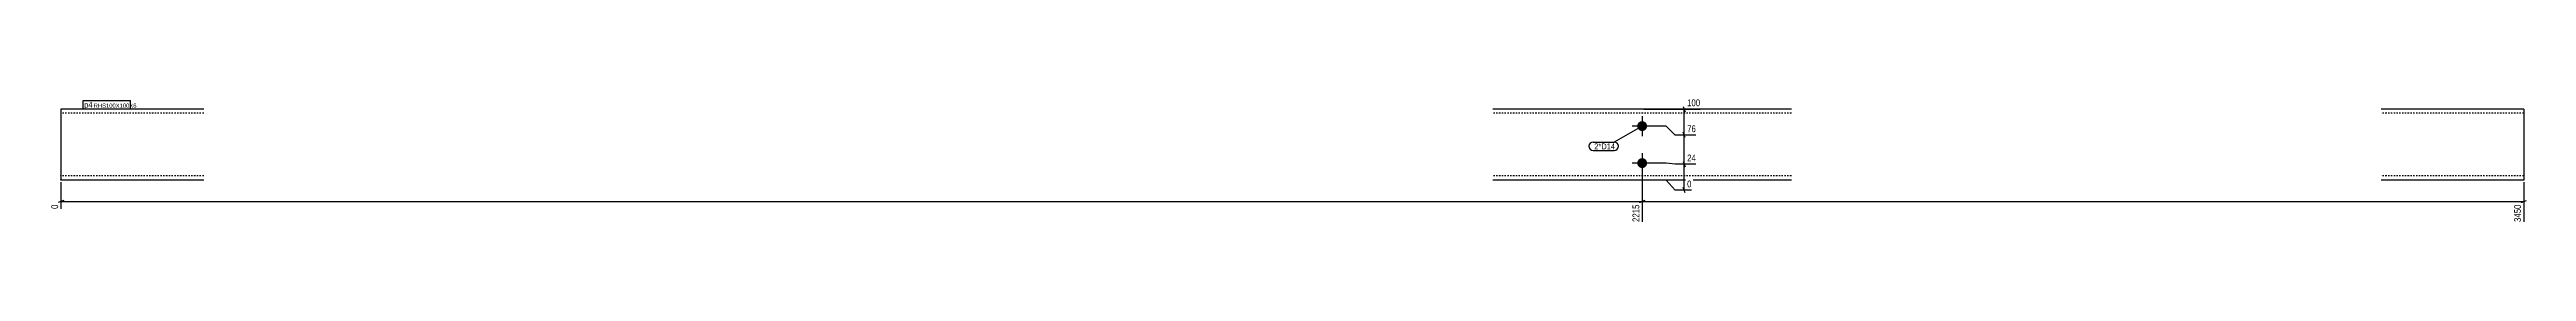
# Model space of a CAD drawing. Header units: millimetres. Extents: x 5 to 12783, y 5 to 182.
# Drawn here: x 5 to 3475, y 5 to 182 of the extents above; entities that cross this region are included whole.
import ezdxf

# ---------------------------------------------------------------- set-up
doc = ezdxf.new("R2010")
doc.units = ezdxf.units.MM
doc.linetypes.add('DXK_LINE_DOT2', pattern=[3.9198, 1.9599, -1.9599])
for name, color, linetype in [('MÅLSÆTNING', 7, 'Continuous'), ('STÅL', 7, 'Continuous'), ('TEKST', 7, 'Continuous')]:
    doc.layers.add(name, color=color, linetype=linetype)
doc.styles.add('Arial Narrow', font='ARIALN.TTF', dxfattribs={"height": 0.2})

msp = doc.modelspace()

# ---------------------------------------------------------------- hatches: boundary and pattern name
at = {"layer": 'STÅL', "linetype": 'Continuous'}
for points in [[(2236.5, 135.1, -1), (2236.5, 149.1, -1)], [(2236.5, 83.1, -1), (2236.5, 97.1, -1)]]:
    msp.add_hatch(color=3, dxfattribs=at).paths.add_polyline_path(points)

# ---------------------------------------------------------------- linework, layer by layer
at = {"layer": 'MÅLSÆTNING', "color": 7, "linetype": 'Continuous'}
for p, q in [((2239, 166.1), (2317.8, 166.1)), ((2270.3, 142.1), (2239, 142.1)), ((2270.3, 142.1), (2239, 142.1)), ((2282.8, 129.6), (2270.3, 142.1)), ((2282.8, 129.6), (2270.3, 142.1)), ((2293.8, 169.9), (2296.8, 162.4)), ((2295.3, 129.6), (2295.3, 166.1)), ((2311.7, 129.6), (2282.8, 129.6)), ((2311.7, 129.6), (2282.8, 129.6)), ((2296.8, 125.9), (2293.8, 133.4)), ((2296.8, 125.9), (2293.8, 133.4)), ((2295.3, 88.6), (2295.3, 129.6)), ((2236.5, 87.6), (2236.5, 7.5)), ((2236.5, 87.6), (2236.5, 7.5)), ((2270.3, 90.1), (2239, 90.1)), ((2270.3, 90.1), (2239, 90.1)), ((2282.8, 88.6), (2270.3, 90.1)), ((2282.8, 88.6), (2270.3, 90.1)), ((2311.7, 88.6), (2282.8, 88.6)), ((2311.7, 88.6), (2282.8, 88.6)), ((2293.8, 92.4), (2296.8, 84.9)), ((2293.8, 92.4), (2296.8, 84.9)), ((2295.3, 52.1), (2295.3, 88.6)), ((25.3, 37.6), (17.8, 34.6)), ((21.5, 63.6), (21.5, 25.8)), ((21.5, 36.1), (2236.5, 36.1)), ((2240.3, 37.6), (2232.8, 34.6)), ((2232.8, 34.6), (2240.3, 37.6)), ((2236.5, 36.1), (3471.5, 36.1)), ((2270.3, 66.1), (2239, 66.1)), ((2282.8, 52.1), (2270.3, 66.1)), ((2305.6, 52.1), (2282.8, 52.1)), ((2296.8, 48.4), (2293.8, 55.9)), ((3467.8, 34.6), (3475.3, 37.6)), ((3471.5, 63.6), (3471.5, 7.5))]:
    msp.add_line(p, q, dxfattribs=at)
at = {"layer": 'STÅL', "color": 2, "linetype": 'Continuous'}
for p, q in [((221.5, 166.1), (21.5, 166.1)), ((21.5, 166.1), (21.5, 67)), ((2445.5, 166.1), (2027.5, 166.1)), ((3471.5, 166.1), (3271.5, 166.1)), ((3471.5, 166.1), (3471.5, 66.1)), ((21.5, 66.1), (21.5, 67)), ((221.5, 66.1), (21.5, 66.1)), ((2445.5, 66.1), (2027.5, 66.1)), ((3471.5, 66.1), (3271.5, 66.1))]:
    msp.add_line(p, q, dxfattribs=at)
at = {"layer": 'STÅL', "color": 7, "linetype": 'DXK_LINE_DOT2'}
for p, q in [((221.5, 160.1), (21.5, 160.1)), ((2445.5, 160.1), (2027.5, 160.1)), ((3471.5, 160.1), (3271.5, 160.1)), ((21.5, 72.1), (21.5, 72.6)), ((221.5, 72.1), (21.5, 72.1)), ((2445.5, 72.1), (2027.5, 72.1)), ((3471.5, 72.1), (3271.5, 72.1)), ((3471.5, 72.1), (3471.5, 72.6))]:
    msp.add_line(p, q, dxfattribs=at)
at = {"layer": 'STÅL', "color": 3, "linetype": 'Continuous'}
for p, q in [((2250.5, 142.1), (2222.5, 142.1)), ((2236.5, 156.1), (2236.5, 128.1)), ((2236.5, 104.1), (2236.5, 76.1)), ((2250.5, 90.1), (2222.5, 90.1))]:
    msp.add_line(p, q, dxfattribs=at)

# ---------------------------------------------------------------- wipeouts: each hides what was drawn before it
at = {"color": 0}
msp.add_wipeout([(2196, 109.4), (2196, 118.1), (2169.4, 118.1), (2169.4, 109.4)], dxfattribs=at).dxf.layer = 'TEKST'

# ---------------------------------------------------------------- next in the draw order: wipeouts: each hides what was drawn before it
at = {"color": 0, "linetype": 'Continuous'}
for points in [[(2319.8, 168.1), (2319.8, 182.1), (2297.5, 182.1), (2297.5, 168.1)], [(2313.7, 131.6), (2313.7, 145.6), (2297.5, 145.6), (2297.5, 131.6)], [(2313.7, 90.6), (2313.7, 104.6), (2297.5, 104.6), (2297.5, 90.6)], [(2307.6, 54.1), (2307.6, 68.1), (2297.5, 68.1), (2297.5, 54.1)], [(19.5, 33.9), (5.5, 33.9), (5.5, 23.8), (19.5, 23.8)], [(2234.5, 33.9), (2220.5, 33.9), (2220.5, 5.5), (2234.5, 5.5)], [(3469.5, 33.9), (3455.5, 33.9), (3455.5, 5.5), (3469.5, 5.5)]]:
    msp.add_wipeout(points, dxfattribs=at).dxf.layer = 'MÅLSÆTNING'
at = {"color": 0}
for points in [[(64.7, 167.9), (64.7, 176.6), (54, 176.6), (54, 167.9)], [(2196, 109.4), (2196, 118.1), (2169.4, 118.1), (2169.4, 109.4)]]:
    msp.add_wipeout(points, dxfattribs=at).dxf.layer = 'TEKST'

# ---------------------------------------------------------------- next in the draw order: linework, layer by layer
at = {"layer": 'TEKST', "color": 7, "linetype": 'Continuous'}
for p, q in [((2236.5, 142.1), (2197.5, 119.6)), ((2167.9, 119.6), (2197.5, 119.6)), ((2167.9, 107.9), (2197.5, 107.9))]:
    msp.add_line(p, q, dxfattribs=at)
for centre, start, end in [((2167.9, 113.8), 90, 270), ((2197.5, 113.8), 270, 90)]:
    msp.add_arc(centre, 5.88, start, end, dxfattribs=at)

# ---------------------------------------------------------------- next in the draw order: texts
at = {"layer": 'MÅLSÆTNING', "color": 3, "linetype": 'Continuous', "style": 'Arial Narrow'}
for s, p in [('100', (2299.5, 170.1)), ('76', (2299.5, 133.6)), ('24', (2299.5, 92.6)), ('0', (2299.5, 56.1))]:
    msp.add_text(s, height=9.54, dxfattribs=at).set_placement(p)
for s, p in [('0', (17.5, 25.8)), ('2215', (2232.5, 7.5)), ('3450', (3467.5, 7.5))]:
    msp.add_text(s, height=9.54, rotation=90.0002, dxfattribs=at).set_placement(p)
at = {"layer": 'TEKST', "color": 3, "style": 'Arial Narrow'}
msp.add_text('2*D14', height=8.35, dxfattribs=at).set_placement((2169.4, 109.4))

# ---------------------------------------------------------------- next in the draw order: wipeouts: each hides what was drawn before it
at = {"color": 0}
msp.add_wipeout([(64.7, 167.9), (64.7, 176.6), (54, 176.6), (54, 167.9)], dxfattribs=at).dxf.layer = 'TEKST'

# ---------------------------------------------------------------- next in the draw order: wipeouts: each hides what was drawn before it
msp.add_wipeout([(117.5, 167.9), (117.5, 174.1), (67.3, 174.1), (67.3, 167.9)], dxfattribs=at).dxf.layer = 'TEKST'

# ---------------------------------------------------------------- next in the draw order: wipeouts: each hides what was drawn before it
msp.add_wipeout([(117.5, 167.9), (117.5, 174.1), (67.3, 174.1), (67.3, 167.9)], dxfattribs=at).dxf.layer = 'TEKST'

# ---------------------------------------------------------------- next in the draw order: linework, layer by layer
at = {"layer": 'TEKST', "color": 7, "linetype": 'Continuous'}
for p, q in [((52.5, 178.1), (119, 178.1)), ((52.5, 166.4), (52.5, 178.1)), ((119, 166.4), (119, 178.1)), ((52.5, 166.4), (119, 166.4))]:
    msp.add_line(p, q, dxfattribs=at)

# ---------------------------------------------------------------- next in the draw order: texts
at = {"layer": 'TEKST', "color": 3, "style": 'Arial Narrow'}
for s, height, p in [('p4', 8.35, (54, 167.9)), ('RHS100X100X6', 5.965, (67.3, 167.9))]:
    msp.add_text(s, height=height, dxfattribs=at).set_placement(p)

doc.saveas('drawing.dxf')
